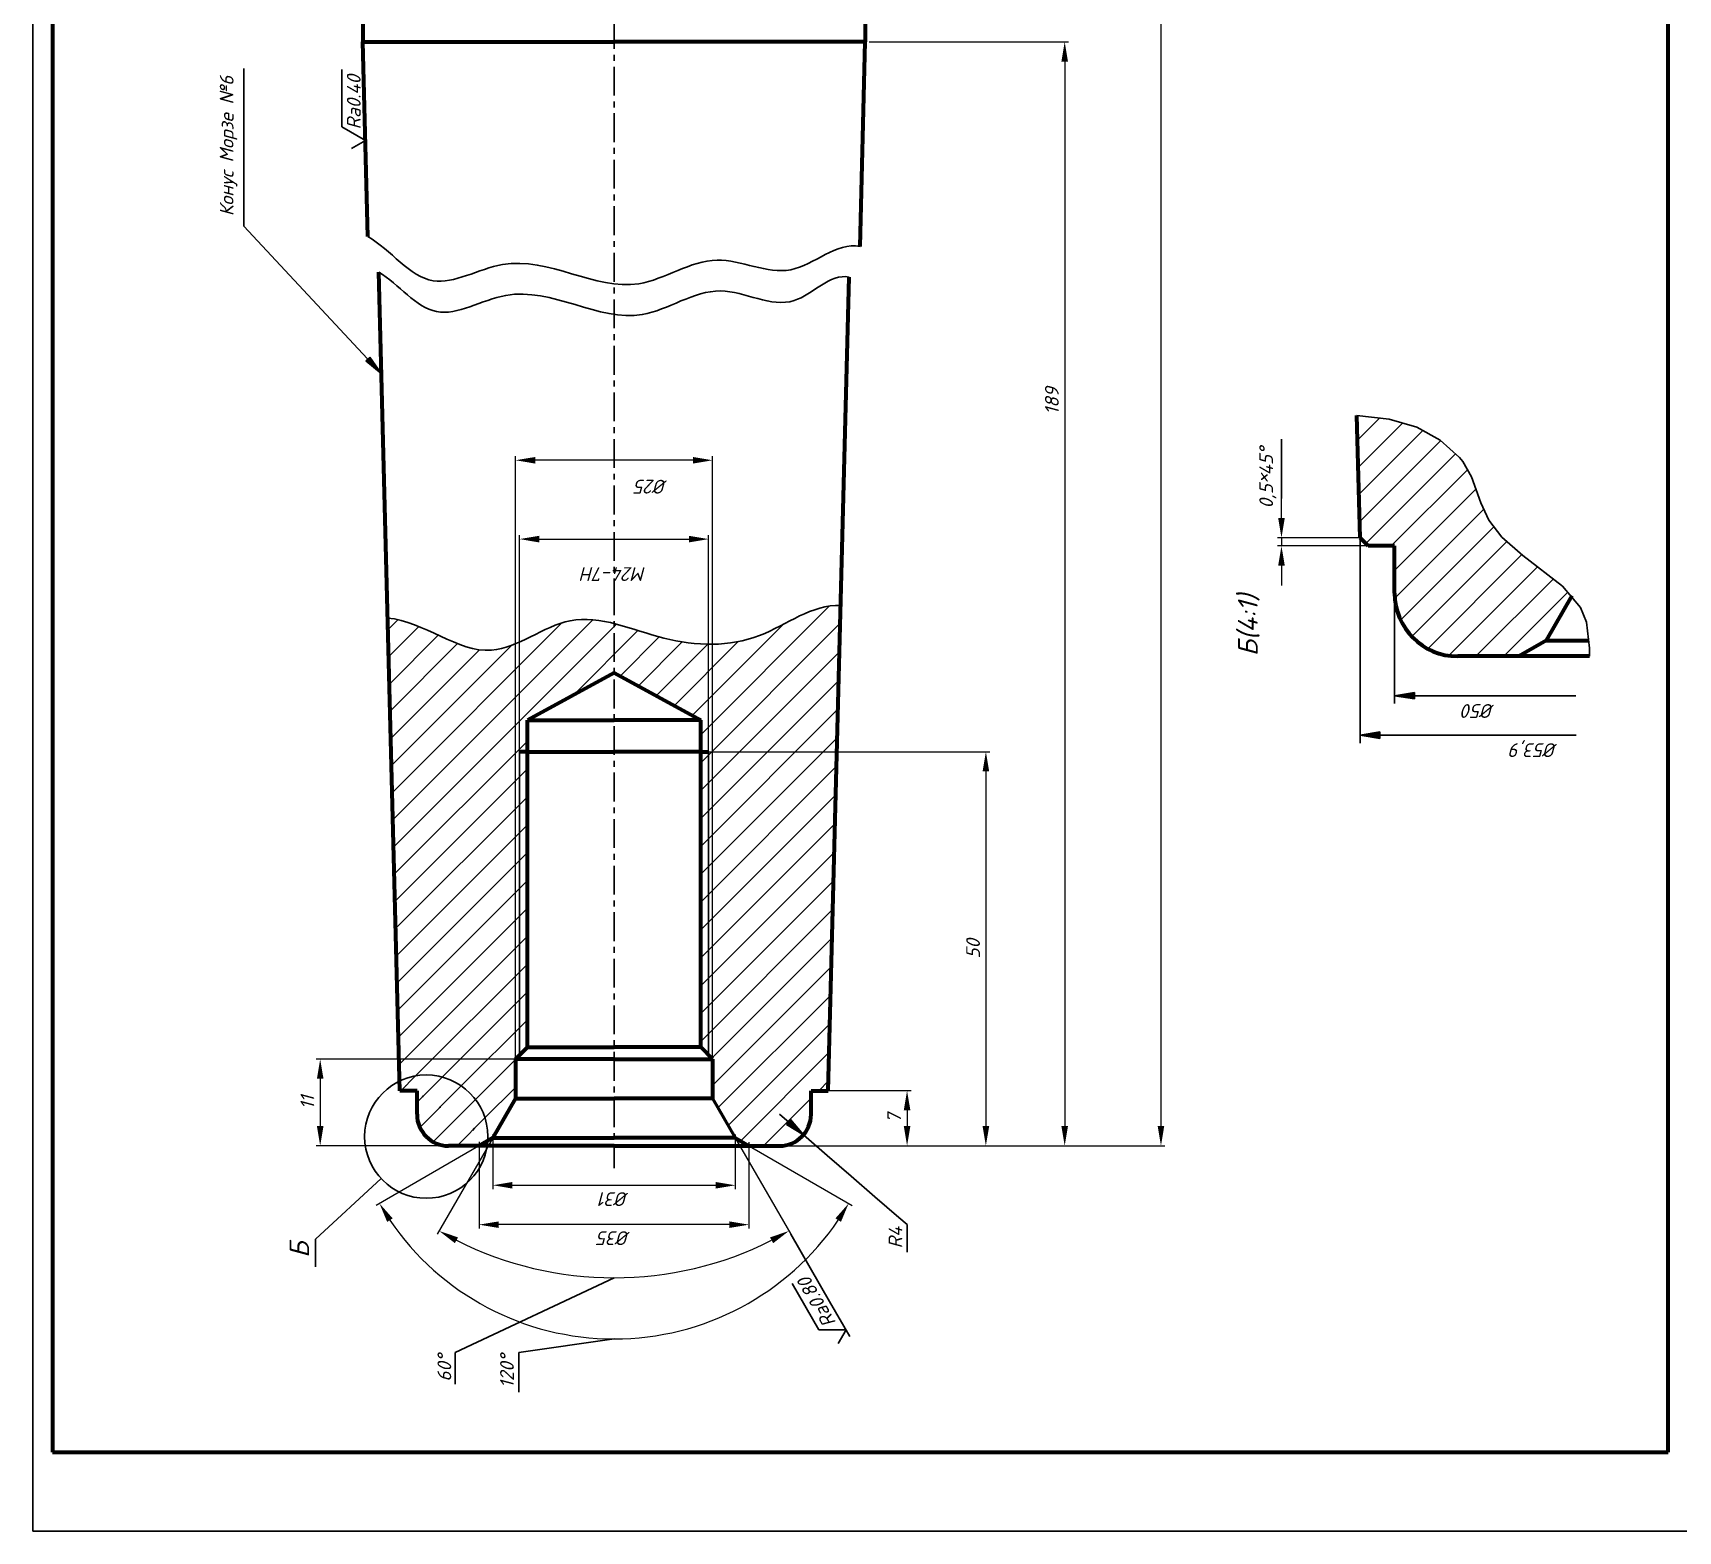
# Model space of a CAD drawing. Extents: x 3984 to 4893, y -1391 to 1983.
# Drawn here: x 4007 to 4424.5, y 1389.4 to 1769.6 of the extents above; entities that cross this region are included whole.
import ezdxf

# ---------------------------------------------------------------- set-up
doc = ezdxf.new("R2010")
doc.units = 0
doc.header["$MEASUREMENT"] = 0
for name, pattern in [('DASHDOTX2', [2, 1, -0.5, 0, -0.5]), ('K5LT_AXLED', [11.807581, 7.307581, -1.5, 1.5, -1.5]), ('K5LT_BASIC', [0]), ('K5LT_THIN', [0])]:
    doc.linetypes.add(name, pattern=pattern)
doc.layers.add('0 VIEW0', color=7, linetype='Continuous')
doc.layers.add('OSI', color=18, linetype='DASHDOTX2')
doc.styles.get("Standard").update_dxf_attribs({"font": 'isocpeui.ttf', "height": 3.5})
doc.dimstyles.new('AM_ISO', dxfattribs={"dimtxt": 3.5, "dimasz": 5, "dimexe": 1, "dimexo": 1, "dimgap": 1.5, "dimtad": 3, "dimtoh": 1, "dimdsep": 46, "dimtxsty": 'Standard', "dimcen": 0, "dimclrd": 256, "dimclre": 256, "dimclrt": 256, "dimadec": 0, "dimazin": 2, "dimtp": 0.1, "dimtm": 0.1, "dimtfac": 0.71, "dimtmove": 0, "dimatfit": 2, "dimfxl": 1, "dimlwd": -1, "dimlwe": -1, "dimarcsym": 1})
pattern_1 = [(45, (-171.0984, -408.555), (-3.535534, 3.535534), [])]

# ---------------------------------------------------------------- blocks, each defined once
blk = doc.blocks.new('*D277')
at = {"layer": '0 VIEW0', "transparency": 16777216}
for p, q in [((4323.87, 1646.45), (4323.87, 1651.45)), ((4343.77, 1641.45), (4322.87, 1641.45)), ((4323.87, 1641.45), (4323.87, 1639.39)), ((4351.6, 1639.39), (4322.87, 1639.39)), ((4323.87, 1634.39), (4323.87, 1629.39))]:
    blk.add_line(p, q, dxfattribs=at)
at = {"layer": '0 VIEW0', "lineweight": 30, "transparency": 16777216}
for points in [[(4323.04, 1646.45), (4324.71, 1646.45), (4323.87, 1641.45)], [(4323.04, 1634.39), (4324.71, 1634.39), (4323.87, 1639.39)]]:
    blk.add_solid(points, dxfattribs=at)
at = {"layer": 'Defpoints', "color": 0, "lineweight": 30, "transparency": 16777216}
for p in [(4344.77, 1641.45), (4323.87, 1639.39), (4352.6, 1639.39)]:
    blk.add_point(p, dxfattribs=at)
at = {"layer": '0 VIEW0', "lineweight": 30, "transparency": 16777216, "insert": (4320.4, 1656.69), "char_height": 3.5, "attachment_point": 5, "rotation": 90}
blk.add_mtext('0,5 45%%d', dxfattribs=at)
blk = doc.blocks.new('*D374')
at = {"layer": '0 VIEW0', "transparency": 16777216}
for p, q in [((4205.5, 1501.19), (4229.86, 1501.19)), ((4228.86, 1496.19), (4228.86, 1492.19)), ((4197.5, 1487.19), (4229.86, 1487.19))]:
    blk.add_line(p, q, dxfattribs=at)
at = {"layer": '0 VIEW0', "lineweight": 30, "transparency": 16777216}
for points in [[(4228.03, 1496.19), (4229.7, 1496.19), (4228.86, 1501.19)], [(4228.03, 1492.19), (4229.7, 1492.19), (4228.86, 1487.19)]]:
    blk.add_solid(points, dxfattribs=at)
at = {"layer": 'Defpoints', "color": 0, "lineweight": 30, "transparency": 16777216}
for p in [(4204.5, 1501.19), (4196.5, 1487.19), (4228.86, 1487.19)]:
    blk.add_point(p, dxfattribs=at)
at = {"layer": '0 VIEW0', "lineweight": 30, "transparency": 16777216, "insert": (4225.59, 1494.19), "char_height": 3.5, "attachment_point": 5, "rotation": 90}
blk.add_mtext('7 ', dxfattribs=at)
blk = doc.blocks.new('*D375')
at = {"layer": '0 VIEW0', "transparency": 16777216}
for p, q in [((4155.5, 1587.19), (4249.86, 1587.19)), ((4248.86, 1582.19), (4248.86, 1492.19)), ((4197.5, 1487.19), (4249.86, 1487.19))]:
    blk.add_line(p, q, dxfattribs=at)
at = {"layer": '0 VIEW0', "lineweight": 30, "transparency": 16777216}
for points in [[(4248.03, 1582.19), (4249.7, 1582.19), (4248.86, 1587.19)], [(4248.03, 1492.19), (4249.7, 1492.19), (4248.86, 1487.19)]]:
    blk.add_solid(points, dxfattribs=at)
at = {"layer": 'Defpoints', "color": 0, "lineweight": 30, "transparency": 16777216}
for p in [(4154.5, 1587.19), (4196.5, 1487.19), (4248.86, 1487.19)]:
    blk.add_point(p, dxfattribs=at)
at = {"layer": '0 VIEW0', "lineweight": 30, "transparency": 16777216, "insert": (4245.61, 1537.19), "char_height": 3.5, "attachment_point": 5, "rotation": 90}
blk.add_mtext('50 ', dxfattribs=at)
blk = doc.blocks.new('*D376')
at = {"layer": '0 VIEW0', "transparency": 16777216}
for p, q in [((4219.26, 1767.28), (4269.86, 1767.28)), ((4268.86, 1762.28), (4268.86, 1492.19)), ((4155.5, 1487.19), (4269.86, 1487.19))]:
    blk.add_line(p, q, dxfattribs=at)
at = {"layer": '0 VIEW0', "lineweight": 30, "transparency": 16777216}
for points in [[(4268.03, 1762.28), (4269.7, 1762.28), (4268.86, 1767.28)], [(4268.03, 1492.19), (4269.7, 1492.19), (4268.86, 1487.19)]]:
    blk.add_solid(points, dxfattribs=at)
at = {"layer": 'Defpoints', "color": 0, "lineweight": 30, "transparency": 16777216}
for p in [(4218.26, 1767.28), (4154.5, 1487.19), (4268.86, 1487.19)]:
    blk.add_point(p, dxfattribs=at)
at = {"layer": '0 VIEW0', "lineweight": 30, "transparency": 16777216, "insert": (4265.61, 1676.19), "char_height": 3.5, "attachment_point": 5, "rotation": 90}
blk.add_mtext('189 ', dxfattribs=at)
blk = doc.blocks.new('*D380')
at = {"layer": '0 VIEW0', "transparency": 16777216}
for p, q in [((4155.5, 1909.48), (4294.29, 1909.48)), ((4293.29, 1904.48), (4293.29, 1492.19)), ((4155.5, 1487.19), (4294.29, 1487.19))]:
    blk.add_line(p, q, dxfattribs=at)
at = {"layer": '0 VIEW0', "lineweight": 30, "transparency": 16777216}
for points in [[(4292.46, 1904.48), (4294.12, 1904.48), (4293.29, 1909.48)], [(4292.46, 1492.19), (4294.12, 1492.19), (4293.29, 1487.19)]]:
    blk.add_solid(points, dxfattribs=at)
at = {"layer": 'Defpoints', "color": 0, "lineweight": 30, "transparency": 16777216}
for p in [(4154.5, 1909.48), (4154.5, 1487.19), (4293.29, 1487.19)]:
    blk.add_point(p, dxfattribs=at)
at = {"layer": '0 VIEW0', "lineweight": 30, "transparency": 16777216, "insert": (4290.04, 1790.06), "char_height": 3.5, "attachment_point": 5, "rotation": 90}
blk.add_mtext('350 ', dxfattribs=at)
blk = doc.blocks.new('*D381')
at = {"layer": '0 VIEW0', "transparency": 16777216}
for p, q in [((4132.33, 1509.19), (4078.93, 1509.19)), ((4079.93, 1504.19), (4079.93, 1492.19)), ((4111.5, 1487.19), (4078.93, 1487.19))]:
    blk.add_line(p, q, dxfattribs=at)
at = {"layer": '0 VIEW0', "lineweight": 30, "transparency": 16777216}
for points in [[(4079.1, 1504.19), (4080.77, 1504.19), (4079.93, 1509.19)], [(4079.1, 1492.19), (4080.77, 1492.19), (4079.93, 1487.19)]]:
    blk.add_solid(points, dxfattribs=at)
at = {"layer": 'Defpoints', "color": 0, "lineweight": 30, "transparency": 16777216}
for p in [(4133.33, 1509.19), (4079.93, 1487.19), (4112.5, 1487.19)]:
    blk.add_point(p, dxfattribs=at)
at = {"layer": '0 VIEW0', "lineweight": 30, "transparency": 16777216, "insert": (4076.68, 1498.19), "char_height": 3.5, "attachment_point": 5, "rotation": 90}
blk.add_mtext('11 ', dxfattribs=at)
blk = doc.blocks.new('*D382')
at = {"layer": '0 VIEW0', "transparency": 16777216}
for p, q in [((4130.5, 1580.41), (4130.5, 1642.13)), ((4135.5, 1641.13), (4173.5, 1641.13)), ((4178.5, 1580.52), (4178.5, 1642.13))]:
    blk.add_line(p, q, dxfattribs=at)
at = {"layer": '0 VIEW0', "lineweight": 30, "transparency": 16777216}
for points in [[(4135.5, 1641.96), (4135.5, 1640.29), (4130.5, 1641.13)], [(4173.5, 1641.96), (4173.5, 1640.29), (4178.5, 1641.13)]]:
    blk.add_solid(points, dxfattribs=at)
at = {"layer": 'Defpoints', "color": 0, "lineweight": 30, "transparency": 16777216}
for p in [(4178.5, 1641.13), (4130.5, 1579.41), (4178.5, 1579.52)]:
    blk.add_point(p, dxfattribs=at)
at = {"layer": '0 VIEW0', "lineweight": 30, "transparency": 16777216, "insert": (4154.5, 1632.25), "char_height": 3.5, "attachment_point": 5, "rotation": 180}
blk.add_mtext('M24-7H', dxfattribs=at)
blk = doc.blocks.new('*D383')
at = {"layer": '0 VIEW0', "transparency": 16777216}
for p, q in [((4129.5, 1506.28), (4129.5, 1662.13)), ((4179.5, 1507.92), (4179.5, 1662.13)), ((4174.5, 1661.13), (4134.5, 1661.13))]:
    blk.add_line(p, q, dxfattribs=at)
at = {"layer": '0 VIEW0', "lineweight": 30, "transparency": 16777216}
for points in [[(4134.5, 1661.96), (4134.5, 1660.29), (4129.5, 1661.13)], [(4174.5, 1661.96), (4174.5, 1660.29), (4179.5, 1661.13)]]:
    blk.add_solid(points, dxfattribs=at)
at = {"layer": 'Defpoints', "color": 0, "lineweight": 30, "transparency": 16777216}
for p in [(4129.5, 1661.13), (4129.5, 1505.28), (4179.5, 1506.92)]:
    blk.add_point(p, dxfattribs=at)
at = {"layer": '0 VIEW0', "lineweight": 30, "transparency": 16777216, "insert": (4163.94, 1654.43), "char_height": 3.5, "attachment_point": 5, "rotation": 180}
blk.add_mtext('%%C25 ', dxfattribs=at)
blk = doc.blocks.new('*D384')
at = {"layer": '0 VIEW0', "transparency": 16777216}
for p, q in [((4123.73, 1490.14), (4123.73, 1476.19)), ((4185.28, 1490.04), (4185.28, 1476.19)), ((4128.73, 1477.19), (4180.28, 1477.19))]:
    blk.add_line(p, q, dxfattribs=at)
at = {"layer": '0 VIEW0', "lineweight": 30, "transparency": 16777216}
for points in [[(4128.73, 1478.02), (4128.73, 1476.35), (4123.73, 1477.19)], [(4180.28, 1478.02), (4180.28, 1476.35), (4185.28, 1477.19)]]:
    blk.add_solid(points, dxfattribs=at)
at = {"layer": 'Defpoints', "color": 0, "lineweight": 30, "transparency": 16777216}
for p in [(4123.73, 1491.14), (4185.28, 1491.04), (4185.28, 1477.19)]:
    blk.add_point(p, dxfattribs=at)
at = {"layer": '0 VIEW0', "lineweight": 30, "transparency": 16777216, "insert": (4154.5, 1473.68), "char_height": 3.5, "attachment_point": 5, "rotation": 180}
blk.add_mtext('%%c31 ', dxfattribs=at)
blk = doc.blocks.new('*D385')
at = {"layer": '0 VIEW0', "transparency": 16777216}
for p, q in [((4120.26, 1488.2), (4120.26, 1466.19)), ((4188.74, 1488.13), (4188.74, 1466.19)), ((4183.74, 1467.19), (4125.26, 1467.19))]:
    blk.add_line(p, q, dxfattribs=at)
at = {"layer": '0 VIEW0', "lineweight": 30, "transparency": 16777216}
for points in [[(4125.26, 1468.02), (4125.26, 1466.35), (4120.26, 1467.19)], [(4183.74, 1468.02), (4183.74, 1466.35), (4188.74, 1467.19)]]:
    blk.add_solid(points, dxfattribs=at)
at = {"layer": 'Defpoints', "color": 0, "lineweight": 30, "transparency": 16777216}
for p in [(4120.26, 1489.2), (4188.74, 1489.13), (4120.26, 1467.19)]:
    blk.add_point(p, dxfattribs=at)
at = {"layer": '0 VIEW0', "lineweight": 30, "transparency": 16777216, "insert": (4154.5, 1463.77), "char_height": 3.5, "attachment_point": 5, "rotation": 180}
blk.add_mtext('%%c35 ', dxfattribs=at)
blk = doc.blocks.new('*D392')
at = {"layer": '0 VIEW0', "transparency": 16777216}
for p, q in [((4126.11, 1493.32), (4109.61, 1464.74)), ((4182.89, 1493.32), (4199.39, 1464.74))]:
    blk.add_line(p, q, dxfattribs=at)
blk.add_arc((4154.5, 1542.49), 88.78, 243.2274, 296.7726, dxfattribs=at)
at = {"layer": '0 VIEW0', "lineweight": 30, "transparency": 16777216}
for points in [[(4114.12, 1462.49), (4114.91, 1463.96), (4110.11, 1465.6)], [(4194.09, 1463.96), (4194.89, 1462.49), (4198.89, 1465.6)]]:
    blk.add_solid(points, dxfattribs=at)
at = {"layer": 'Defpoints', "color": 0, "lineweight": 30, "transparency": 16777216}
for p in [(4154.5, 1542.49), (4154.5, 1542.49), (4126.61, 1494.19), (4182.39, 1494.19), (4169.92, 1455.06)]:
    blk.add_point(p, dxfattribs=at)
at = {"layer": '0 VIEW0', "lineweight": 30, "transparency": 16777216, "insert": (4111.44, 1430.83), "char_height": 3.5, "attachment_point": 5, "rotation": 90}
blk.add_mtext('60%%D', dxfattribs=at)
blk = doc.blocks.new('*D393')
at = {"linetype": 'Continuous', "transparency": 16777216}
for p, q in [((4121.13, 1487.69), (4094.1, 1472.08)), ((4187.87, 1487.69), (4214.9, 1472.08))]:
    blk.add_line(p, q, dxfattribs=at)
blk.add_arc((4154.5, 1506.95), 68.75, 214.1682, 325.8318, dxfattribs=at)
at = {"linetype": 'Continuous', "lineweight": 30, "transparency": 16777216}
for points in [[(4096.92, 1467.9), (4098.33, 1468.79), (4094.97, 1472.58)], [(4210.68, 1468.79), (4212.09, 1467.9), (4214.04, 1472.58)]]:
    blk.add_solid(points, dxfattribs=at)
at = {"layer": 'Defpoints', "color": 0, "linetype": 'Continuous', "lineweight": 30, "transparency": 16777216}
for p in [(4122, 1488.19), (4123.73, 1489.19), (4185.28, 1489.19), (4187.01, 1488.19), (4178.01, 1442.35)]:
    blk.add_point(p, dxfattribs=at)
at = {"linetype": 'Continuous', "lineweight": 30, "transparency": 16777216, "insert": (4127.33, 1430), "char_height": 3.5, "attachment_point": 5, "rotation": 90}
blk.add_mtext('120°', dxfattribs=at)

msp = doc.modelspace()

# ---------------------------------------------------------------- hatches: boundary and pattern name
at = {"linetype": 'Continuous', "lineweight": 30}
h = msp.add_hatch(color=18, dxfattribs=at)
h.set_gradient(color2=(0, 0, 0), one_color=1)
h.paths.add_polyline_path([(4092.508, 1687.288), (4092.027, 1686.838), (4095.441, 1683.185)])
h.paths.add_polyline_path([(4095.441, 1683.185), (4092.027, 1686.838), (4091.546, 1686.389)])
h = msp.add_hatch(dxfattribs=at)
h.set_pattern_fill('ANSI31', color=256, scale=40, style=0)
h.set_pattern_definition(pattern_1)
h.paths.add_polyline_path([(4385.125, 1636.969), (4379.807, 1641.607), (4376.487, 1645.9), (4374.494, 1650.299), (4372.073, 1656.893), (4369.873, 1660.78), (4369.046, 1661.79), (4364.173, 1666.242), (4358.224, 1669.505), (4351.179, 1671.59), (4343.018, 1672.514), (4343.82, 1641.447), (4345.873, 1639.394), (4352.596, 1639.394), (4352.596, 1627.394, 0.4142136), (4368.596, 1611.394), (4384.121, 1611.394), (4391.049, 1615.394), (4397.445, 1626.471), (4395.173, 1629.162)])
at = {"lineweight": 30}
h = msp.add_hatch(dxfattribs=at)
h.set_pattern_fill('ANSI31', color=256, scale=40, style=0)
h.set_pattern_definition(pattern_1)
edge = h.paths.add_edge_path()
edge.add_line((4154.502, 1607.185), (4154.502, 1619.712))
edge.add_spline(control_points=[(4154.502, 1619.712), (4153.766, 1619.897), (4153.032, 1620.066), (4152.3, 1620.211)], knot_values=[58.1689071, 58.1689071, 58.1689071, 58.1689071, 60.4165489, 60.4165489, 60.4165489, 60.4165489], degree=3, periodic=0)
edge.add_spline(control_points=[(4152.3, 1620.211), (4151.663, 1620.337), (4151.027, 1620.446), (4150.393, 1620.534)], knot_values=[56.2117469, 56.2117469, 56.2117469, 56.2117469, 58.1689071, 58.1689071, 58.1689071, 58.1689071], degree=3, periodic=0)
edge.add_spline(control_points=[(4150.393, 1620.534), (4149.812, 1620.614), (4149.232, 1620.676), (4148.654, 1620.718)], knot_values=[54.4176724, 54.4176724, 54.4176724, 54.4176724, 56.2117469, 56.2117469, 56.2117469, 56.2117469], degree=3, periodic=0)
edge.add_spline(control_points=[(4148.654, 1620.718), (4148.028, 1620.763), (4147.404, 1620.783), (4146.781, 1620.775)], knot_values=[52.4767595, 52.4767595, 52.4767595, 52.4767595, 54.4176724, 54.4176724, 54.4176724, 54.4176724], degree=3, periodic=0)
edge.add_spline(control_points=[(4146.781, 1620.775), (4146.35, 1620.77), (4145.92, 1620.751), (4145.491, 1620.717)], knot_values=[51.1332262, 51.1332262, 51.1332262, 51.1332262, 52.4767595, 52.4767595, 52.4767595, 52.4767595], degree=3, periodic=0)
edge.add_spline(control_points=[(4145.491, 1620.717), (4145.189, 1620.693), (4144.888, 1620.662), (4144.587, 1620.623)], knot_values=[50.1893081, 50.1893081, 50.1893081, 50.1893081, 51.1332262, 51.1332262, 51.1332262, 51.1332262], degree=3, periodic=0)
edge.add_spline(control_points=[(4144.587, 1620.623), (4144.167, 1620.569), (4143.126, 1620.397), (4142.09, 1620.125), (4141.473, 1619.934)], knot_values=[46.9178535, 46.9178535, 46.9178535, 46.9178535, 48.2358459, 50.1893081, 50.1893081, 50.1893081, 50.1893081], degree=3, periodic=0)
edge.add_spline(control_points=[(4141.473, 1619.934), (4139.696, 1619.384), (4137.932, 1618.598), (4136.175, 1617.749)], knot_values=[41.2945552, 41.2945552, 41.2945552, 41.2945552, 46.9178535, 46.9178535, 46.9178535, 46.9178535], degree=3, periodic=0)
edge.add_spline(control_points=[(4136.175, 1617.749), (4134.928, 1617.146), (4133.686, 1616.512), (4132.445, 1615.909)], knot_values=[37.3025741, 37.3025741, 37.3025741, 37.3025741, 41.2945552, 41.2945552, 41.2945552, 41.2945552], degree=3, periodic=0)
edge.add_spline(control_points=[(4132.445, 1615.909), (4131.932, 1615.659), (4131.419, 1615.414), (4130.906, 1615.179)], knot_values=[35.6503897, 35.6503897, 35.6503897, 35.6503897, 37.3025741, 37.3025741, 37.3025741, 37.3025741], degree=3, periodic=0)
edge.add_spline(control_points=[(4130.906, 1615.179), (4130.268, 1614.886), (4129.631, 1614.609), (4128.993, 1614.355)], knot_values=[33.5950066, 33.5950066, 33.5950066, 33.5950066, 35.6503897, 35.6503897, 35.6503897, 35.6503897], degree=3, periodic=0)
edge.add_spline(control_points=[(4128.993, 1614.355), (4128.468, 1614.145), (4127.943, 1613.951), (4127.417, 1613.778)], knot_values=[31.8999969, 31.8999969, 31.8999969, 31.8999969, 33.5950066, 33.5950066, 33.5950066, 33.5950066], degree=3, periodic=0)
edge.add_spline(control_points=[(4127.417, 1613.778), (4126.893, 1613.605), (4126.369, 1613.453), (4125.844, 1613.326)], knot_values=[30.208207, 30.208207, 30.208207, 30.208207, 31.8999969, 31.8999969, 31.8999969, 31.8999969], degree=3, periodic=0)
edge.add_spline(control_points=[(4125.844, 1613.326), (4125.497, 1613.241), (4125.149, 1613.168), (4124.801, 1613.107)], knot_values=[29.0858485, 29.0858485, 29.0858485, 29.0858485, 30.208207, 30.208207, 30.208207, 30.208207], degree=3, periodic=0)
edge.add_spline(control_points=[(4124.801, 1613.107), (4124.503, 1613.056), (4124.206, 1613.013), (4123.909, 1612.98)], knot_values=[28.1272763, 28.1272763, 28.1272763, 28.1272763, 29.0858485, 29.0858485, 29.0858485, 29.0858485], degree=3, periodic=0)
edge.add_spline(control_points=[(4123.909, 1612.98), (4123.751, 1612.963), (4123.467, 1612.936), (4123.183, 1612.92), (4123.056, 1612.914)], knot_values=[27.2109241, 27.2109241, 27.2109241, 27.2109241, 27.7185452, 28.1272763, 28.1272763, 28.1272763, 28.1272763], degree=3, periodic=0)
edge.add_spline(control_points=[(4123.056, 1612.914), (4122.767, 1612.901), (4122.479, 1612.898), (4122.19, 1612.904)], knot_values=[26.2810827, 26.2810827, 26.2810827, 26.2810827, 27.2109241, 27.2109241, 27.2109241, 27.2109241], degree=3, periodic=0)
edge.add_spline(control_points=[(4122.19, 1612.904), (4121.896, 1612.91), (4121.602, 1612.925), (4121.307, 1612.948)], knot_values=[25.3343516, 25.3343516, 25.3343516, 25.3343516, 26.2810827, 26.2810827, 26.2810827, 26.2810827], degree=3, periodic=0)
edge.add_spline(control_points=[(4121.307, 1612.948), (4121.019, 1612.972), (4120.731, 1613.003), (4120.442, 1613.042)], knot_values=[24.4074731, 24.4074731, 24.4074731, 24.4074731, 25.3343516, 25.3343516, 25.3343516, 25.3343516], degree=3, periodic=0)
edge.add_spline(control_points=[(4120.442, 1613.042), (4120.147, 1613.082), (4119.851, 1613.13), (4119.555, 1613.186)], knot_values=[23.4577909, 23.4577909, 23.4577909, 23.4577909, 24.4074731, 24.4074731, 24.4074731, 24.4074731], degree=3, periodic=0)
edge.add_spline(control_points=[(4119.555, 1613.186), (4119.22, 1613.249), (4118.885, 1613.321), (4118.549, 1613.402)], knot_values=[22.3815399, 22.3815399, 22.3815399, 22.3815399, 23.4577909, 23.4577909, 23.4577909, 23.4577909], degree=3, periodic=0)
edge.add_spline(control_points=[(4118.549, 1613.402), (4118.007, 1613.533), (4117.464, 1613.686), (4116.92, 1613.857)], knot_values=[20.643002, 20.643002, 20.643002, 20.643002, 22.3815399, 22.3815399, 22.3815399, 22.3815399], degree=3, periodic=0)
edge.add_spline(control_points=[(4116.92, 1613.857), (4116.369, 1614.031), (4115.817, 1614.224), (4115.264, 1614.432)], knot_values=[18.8801715, 18.8801715, 18.8801715, 18.8801715, 20.643002, 20.643002, 20.643002, 20.643002], degree=3, periodic=0)
edge.add_spline(control_points=[(4115.264, 1614.432), (4114.64, 1614.666), (4114.014, 1614.919), (4113.388, 1615.185)], knot_values=[16.8900769, 16.8900769, 16.8900769, 16.8900769, 18.8801715, 18.8801715, 18.8801715, 18.8801715], degree=3, periodic=0)
edge.add_spline(control_points=[(4113.388, 1615.185), (4112.825, 1615.423), (4112.262, 1615.672), (4111.697, 1615.927)], knot_values=[15.1041315, 15.1041315, 15.1041315, 15.1041315, 16.8900769, 16.8900769, 16.8900769, 16.8900769], degree=3, periodic=0)
edge.add_spline(control_points=[(4111.697, 1615.927), (4110.481, 1616.476), (4109.26, 1617.052), (4108.032, 1617.614)], knot_values=[11.2585839, 11.2585839, 11.2585839, 11.2585839, 15.1041315, 15.1041315, 15.1041315, 15.1041315], degree=3, periodic=0)
edge.add_spline(control_points=[(4108.032, 1617.614), (4106.235, 1618.436), (4104.424, 1619.226), (4102.594, 1619.848)], knot_values=[5.6307507, 5.6307507, 5.6307507, 5.6307507, 11.2585839, 11.2585839, 11.2585839, 11.2585839], degree=3, periodic=0)
edge.add_spline(control_points=[(4102.594, 1619.848), (4101.976, 1620.058), (4101.356, 1620.249), (4100.734, 1620.416)], knot_values=[3.730259, 3.730259, 3.730259, 3.730259, 5.6307507, 5.6307507, 5.6307507, 5.6307507], degree=3, periodic=0)
edge.add_spline(control_points=[(4100.734, 1620.416), (4100.137, 1620.577), (4099.537, 1620.715), (4098.936, 1620.826)], knot_values=[1.9050931, 1.9050931, 1.9050931, 1.9050931, 3.730259, 3.730259, 3.730259, 3.730259], degree=3, periodic=0)
edge.add_spline(control_points=[(4098.936, 1620.826), (4098.308, 1620.942), (4097.677, 1621.028), (4097.044, 1621.08)], knot_values=[0, 0, 0, 0, 1.9050931, 1.9050931, 1.9050931, 1.9050931], degree=3, periodic=0)
edge.add_line((4097.044, 1621.08), (4100.077, 1503.628))
edge.add_arc((4106.845, 1489.528), 15.64, 0, 115.64032, ccw=False)
edge.add_arc((4106.845, 1489.528), 15.64, -3.96962, 0, ccw=False)
edge.add_line((4122.447, 1488.446), (4123.728, 1489.185))
edge.add_line((4123.728, 1489.185), (4129.502, 1499.185))
edge.add_line((4129.502, 1499.185), (4129.502, 1509.185))
edge.add_line((4129.502, 1509.185), (4130.502, 1510.185))
edge.add_line((4130.502, 1510.185), (4130.502, 1587.185))
edge.add_line((4130.502, 1587.185), (4132.502, 1587.185))
edge.add_line((4132.502, 1587.185), (4132.502, 1595.185))
edge.add_line((4132.502, 1595.185), (4154.502, 1607.185))
h.paths.add_polyline_path([(4132.502, 1587.185), (4130.502, 1587.185), (4130.502, 1510.185), (4132.502, 1512.185)], flags=16)
h.paths.add_polyline_path([(4178.502, 1587.185), (4176.502, 1587.185), (4176.502, 1512.185), (4178.502, 1510.185)], flags=17)
edge = h.paths.add_edge_path()
edge.add_spline(control_points=[(4212.042, 1624.305), (4211.733, 1624.319), (4211.427, 1624.323), (4211.121, 1624.318)], knot_values=[118.4413663, 118.4413663, 118.4413663, 118.4413663, 119.3682074, 119.3682074, 119.3682074, 119.3682074], degree=3, periodic=0)
edge.add_spline(control_points=[(4211.121, 1624.318), (4210.82, 1624.312), (4210.52, 1624.298), (4210.221, 1624.275)], knot_values=[117.5259647, 117.5259647, 117.5259647, 117.5259647, 118.4413663, 118.4413663, 118.4413663, 118.4413663], degree=3, periodic=0)
edge.add_spline(control_points=[(4210.221, 1624.275), (4209.919, 1624.251), (4209.618, 1624.219), (4209.318, 1624.179)], knot_values=[116.597972, 116.597972, 116.597972, 116.597972, 117.5259647, 117.5259647, 117.5259647, 117.5259647], degree=3, periodic=0)
edge.add_spline(control_points=[(4209.318, 1624.179), (4209.008, 1624.137), (4208.699, 1624.087), (4208.392, 1624.029)], knot_values=[115.6379612, 115.6379612, 115.6379612, 115.6379612, 116.597972, 116.597972, 116.597972, 116.597972], degree=3, periodic=0)
edge.add_spline(control_points=[(4208.392, 1624.029), (4207.806, 1623.917), (4207.225, 1623.776), (4206.648, 1623.611)], knot_values=[113.8064389, 113.8064389, 113.8064389, 113.8064389, 115.6379612, 115.6379612, 115.6379612, 115.6379612], degree=3, periodic=0)
edge.add_spline(control_points=[(4206.648, 1623.611), (4206.049, 1623.439), (4205.455, 1623.242), (4204.864, 1623.023)], knot_values=[111.907701, 111.907701, 111.907701, 111.907701, 113.8064389, 113.8064389, 113.8064389, 113.8064389], degree=3, periodic=0)
edge.add_spline(control_points=[(4204.864, 1623.023), (4203.725, 1622.6), (4202.598, 1622.1), (4201.476, 1621.559)], knot_values=[108.2464122, 108.2464122, 108.2464122, 108.2464122, 111.907701, 111.907701, 111.907701, 111.907701], degree=3, periodic=0)
edge.add_spline(control_points=[(4201.476, 1621.559), (4200.367, 1621.024), (4199.264, 1620.451), (4198.158, 1619.874)], knot_values=[104.63029, 104.63029, 104.63029, 104.63029, 108.2464122, 108.2464122, 108.2464122, 108.2464122], degree=3, periodic=0)
edge.add_spline(control_points=[(4198.158, 1619.874), (4196.996, 1619.268), (4195.831, 1618.659), (4194.656, 1618.089)], knot_values=[100.8301688, 100.8301688, 100.8301688, 100.8301688, 104.63029, 104.63029, 104.63029, 104.63029], degree=3, periodic=0)
edge.add_spline(control_points=[(4194.656, 1618.089), (4193.596, 1617.576), (4192.484, 1617.074), (4191.355, 1616.641), (4191.31, 1616.624)], knot_values=[97.261334, 97.261334, 97.261334, 97.261334, 100.6876774, 100.8301688, 100.8301688, 100.8301688, 100.8301688], degree=3, periodic=0)
edge.add_spline(control_points=[(4191.31, 1616.624), (4190.68, 1616.383), (4190.046, 1616.165), (4189.406, 1615.966)], knot_values=[95.2704821, 95.2704821, 95.2704821, 95.2704821, 97.261334, 97.261334, 97.261334, 97.261334], degree=3, periodic=0)
edge.add_spline(control_points=[(4189.406, 1615.966), (4188.821, 1615.785), (4188.232, 1615.62), (4187.64, 1615.473)], knot_values=[93.4476909, 93.4476909, 93.4476909, 93.4476909, 95.2704821, 95.2704821, 95.2704821, 95.2704821], degree=3, periodic=0)
edge.add_spline(control_points=[(4187.64, 1615.473), (4187.028, 1615.32), (4186.412, 1615.185), (4185.794, 1615.068)], knot_values=[91.5631542, 91.5631542, 91.5631542, 91.5631542, 93.4476909, 93.4476909, 93.4476909, 93.4476909], degree=3, periodic=0)
edge.add_spline(control_points=[(4185.794, 1615.068), (4185.125, 1614.94), (4184.453, 1614.833), (4183.777, 1614.746)], knot_values=[89.5261592, 89.5261592, 89.5261592, 89.5261592, 91.5631542, 91.5631542, 91.5631542, 91.5631542], degree=3, periodic=0)
edge.add_spline(control_points=[(4183.777, 1614.746), (4182.609, 1614.594), (4181.432, 1614.5), (4180.249, 1614.46)], knot_values=[86.0022052, 86.0022052, 86.0022052, 86.0022052, 89.5261592, 89.5261592, 89.5261592, 89.5261592], degree=3, periodic=0)
edge.add_spline(control_points=[(4180.249, 1614.46), (4179.041, 1614.419), (4177.828, 1614.434), (4176.611, 1614.502)], knot_values=[82.4061893, 82.4061893, 82.4061893, 82.4061893, 86.0022052, 86.0022052, 86.0022052, 86.0022052], degree=3, periodic=0)
edge.add_spline(control_points=[(4176.611, 1614.502), (4175.318, 1614.573), (4174.022, 1614.703), (4172.727, 1614.886)], knot_values=[78.5876402, 78.5876402, 78.5876402, 78.5876402, 82.4061893, 82.4061893, 82.4061893, 82.4061893], degree=3, periodic=0)
edge.add_spline(control_points=[(4172.727, 1614.886), (4171.375, 1615.077), (4170.024, 1615.326), (4168.677, 1615.627)], knot_values=[74.6051297, 74.6051297, 74.6051297, 74.6051297, 78.5876402, 78.5876402, 78.5876402, 78.5876402], degree=3, periodic=0)
edge.add_spline(control_points=[(4168.677, 1615.627), (4168.161, 1615.742), (4165.765, 1616.315), (4163.387, 1617.046), (4161.532, 1617.628)], knot_values=[67.5124745, 67.5124745, 67.5124745, 67.5124745, 69.0364909, 74.6051297, 74.6051297, 74.6051297, 74.6051297], degree=3, periodic=0)
edge.add_spline(control_points=[(4161.532, 1617.628), (4159.169, 1618.371), (4156.825, 1619.127), (4154.502, 1619.712)], knot_values=[60.4165489, 60.4165489, 60.4165489, 60.4165489, 67.5124745, 67.5124745, 67.5124745, 67.5124745], degree=3, periodic=0)
edge.add_line((4154.502, 1619.712), (4154.502, 1607.185))
edge.add_line((4154.502, 1607.185), (4176.502, 1595.185))
edge.add_line((4176.502, 1595.185), (4176.502, 1587.185))
edge.add_line((4176.502, 1587.185), (4178.502, 1587.185))
edge.add_line((4178.502, 1587.185), (4178.502, 1510.185))
edge.add_line((4178.502, 1510.185), (4179.502, 1509.185))
edge.add_line((4179.502, 1509.185), (4179.502, 1499.185))
edge.add_line((4179.502, 1499.185), (4185.275, 1489.185))
edge.add_line((4185.275, 1489.185), (4188.739, 1487.185))
edge.add_line((4188.739, 1487.185), (4196.502, 1487.185))
edge.add_arc((4196.502, 1495.185), 8, 270, 319.18764)
edge.add_line((4202.556, 1489.957), (4198.228, 1492.594))
edge.add_line((4198.228, 1492.594), (4199.317, 1493.855))
edge.add_line((4199.317, 1493.855), (4202.556, 1489.957))
edge.add_arc((4196.502, 1495.185), 8, 319.18764, 360)
edge.add_line((4204.502, 1495.185), (4204.502, 1501.185))
edge.add_line((4204.502, 1501.185), (4208.863, 1501.185))
edge.add_line((4208.863, 1501.185), (4212.042, 1624.305))
at = {"linetype": 'Continuous', "lineweight": 30}
h = msp.add_hatch(color=18, dxfattribs=at)
h.set_gradient(color2=(0, 0, 0), one_color=1)
h.paths.add_polyline_path([(4352.596, 1601.394), (4357.596, 1601.394), (4357.596, 1602.227)])
h.paths.add_polyline_path([(4352.596, 1601.394), (4357.596, 1600.56), (4357.596, 1601.394)])
h = msp.add_hatch(color=18, dxfattribs=at)
h.set_gradient(color2=(0, 0, 0), one_color=1)
h.paths.add_polyline_path([(4348.82, 1591.394), (4348.82, 1592.227), (4343.82, 1591.394)])
h.paths.add_polyline_path([(4348.82, 1591.394), (4343.82, 1591.394), (4348.82, 1590.56)])
at = {"lineweight": 30}
h = msp.add_hatch(dxfattribs=at)
h.set_pattern_fill('ANSI31', color=256, scale=40, style=0)
h.set_pattern_definition(pattern_1)
h.paths.add_polyline_path([(4100.077, 1503.628), (4100.14, 1501.185), (4104.502, 1501.185), (4104.502, 1495.185, 0.4142136), (4112.502, 1487.185), (4120.264, 1487.185), (4122.447, 1488.446, 0.0173225), (4122.485, 1489.528, 0.5522592)])
h = msp.add_hatch(color=18, dxfattribs=at)
h.set_gradient(color2=(0, 0, 0))
h.paths.add_polyline_path([(4202.556, 1489.957), (4198.772, 1493.224), (4198.228, 1492.594)])
h.paths.add_polyline_path([(4202.556, 1489.957), (4199.317, 1493.855), (4198.772, 1493.224)])

# ---------------------------------------------------------------- linework, layer by layer
at = {"linetype": 'Continuous', "lineweight": 70}
msp.add_line((4012.025, 1978.446), (4012.025, 1409.446), dxfattribs=at)
at = {"lineweight": 70}
for p, q in [((4422.025, 1409.446), (4422.025, 1978.446)), ((4012.025, 1409.446), (4422.025, 1409.446))]:
    msp.add_line(p, q, dxfattribs=at)
at = {"lineweight": 30}
for p, q in [((4060.541, 1720.529), (4060.541, 1760.529)), ((4196.502, 1495.185), (4202.556, 1489.957)), ((4198.228, 1492.594), (4199.317, 1493.855)), ((4202.556, 1489.957), (4198.228, 1492.594)), ((4199.317, 1493.855), (4202.556, 1489.957)), ((4202.556, 1489.957), (4208.611, 1484.728)), ((4208.611, 1484.728), (4214.666, 1479.499)), ((4214.666, 1479.499), (4220.721, 1474.271)), ((4220.721, 1474.271), (4226.776, 1469.042)), ((4226.776, 1469.042), (4228.863, 1467.239)), ((4228.863, 1467.239), (4228.863, 1460.239)), ((4078.724, 1463.499), (4078.724, 1456.499)), ((4199.389, 1464.739), (4209.215, 1447.72)), ((4114.158, 1434.722), (4154.502, 1453.711)), ((4209.215, 1447.72), (4214.377, 1438.78)), ((4130.322, 1434.722), (4154.502, 1438.207)), ((4114.158, 1426.722), (4114.158, 1434.722)), ((4130.322, 1434.722), (4130.322, 1424.722))]:
    msp.add_line(p, q, dxfattribs=at)
at = {"linetype": 'Continuous', "lineweight": 30}
for p, q in [((4095.441, 1683.185), (4060.541, 1720.529)), ((4091.546, 1686.389), (4092.508, 1687.288)), ((4092.508, 1687.288), (4095.441, 1683.185)), ((4095.441, 1683.185), (4091.546, 1686.389)), ((4323.873, 1651.447), (4323.873, 1666.447)), ((4343.82, 1641.447), (4343.82, 1589.394)), ((4352.596, 1630.669), (4352.596, 1599.394)), ((4352.596, 1601.394), (4357.596, 1602.227)), ((4352.596, 1601.394), (4398.607, 1601.394)), ((4357.596, 1600.56), (4352.596, 1601.394)), ((4357.596, 1602.227), (4357.596, 1600.56)), ((4343.82, 1591.394), (4348.82, 1592.227)), ((4343.82, 1591.394), (4398.688, 1591.394)), ((4348.82, 1590.56), (4343.82, 1591.394)), ((4348.82, 1592.227), (4348.82, 1590.56)), ((4078.724, 1463.499), (4095.367, 1478.904))]:
    msp.add_line(p, q, dxfattribs=at)
msp.add_lwpolyline([(4007.025, 1389.446), (4847.025, 1389.446), (4847.025, 1983.446), (4007.025, 1983.446)], close=True, dxfattribs=at)
msp.add_circle((4106.845, 1489.528), 15.64, dxfattribs=at)
at = {"lineweight": 30}
for points, start_tangent, end_tangent in [([(4092.017, 1717.897), (4108.58, 1706.671), (4126.174, 1710.787), (4160.801, 1705.923), (4180.641, 1711.91), (4199.358, 1709.478), (4216.921, 1715.345)], (0.8663159, -0.4994965), (0.9797226, -0.2003589)), ([(4094.779, 1708.828), (4109.437, 1698.839), (4127.031, 1702.955), (4161.658, 1698.091), (4181.498, 1704.078), (4200.215, 1701.646), (4214.193, 1707.606)], (0.8663159, -0.4994965), (0.9797226, -0.2003589)), ([(4097.044, 1621.08), (4123.436, 1612.937), (4143.329, 1620.414), (4167.132, 1615.996), (4191.445, 1616.675), (4212.042, 1624.305)], (0.9966547, -0.0817275), (0.9989745, -0.0452762))]:
    msp.add_spline(points, degree=3, dxfattribs=dict(at, start_tangent=start_tangent, end_tangent=end_tangent))
at = {"layer": '0 VIEW0', "linetype": 'K5LT_AXLED', "lineweight": 30}
for p, q in [((4154.502, 1914.479), (4154.502, 1629.103)), ((4154.502, 1629.103), (4154.502, 1481.549))]:
    msp.add_line(p, q, dxfattribs=at)
at = {"layer": '0 VIEW0', "lineweight": 70}
for p, q in [((4090.742, 1785.559), (4090.742, 1767.281)), ((4218.262, 1782.939), (4218.262, 1767.281)), ((4090.742, 1767.281), (4154.502, 1767.281)), ((4092.017, 1717.897), (4090.742, 1767.281)), ((4218.262, 1767.281), (4154.502, 1767.281)), ((4216.921, 1715.345), (4218.262, 1767.281)), ((4100.14, 1501.185), (4094.779, 1708.828)), ((4208.863, 1501.185), (4214.193, 1707.606)), ((4154.502, 1607.185), (4132.502, 1595.185)), ((4154.502, 1607.185), (4176.502, 1595.185)), ((4132.502, 1595.185), (4154.502, 1595.185)), ((4132.502, 1512.185), (4132.502, 1595.185)), ((4176.502, 1595.185), (4154.502, 1595.185)), ((4176.502, 1512.185), (4176.502, 1595.185)), ((4132.502, 1587.185), (4130.502, 1587.185)), ((4132.502, 1587.185), (4154.502, 1587.185)), ((4176.502, 1587.185), (4154.502, 1587.185)), ((4176.502, 1587.185), (4178.502, 1587.185)), ((4129.502, 1509.185), (4132.502, 1512.185)), ((4132.502, 1512.185), (4154.502, 1512.185)), ((4176.502, 1512.185), (4154.502, 1512.185)), ((4179.502, 1509.185), (4176.502, 1512.185)), ((4154.502, 1509.185), (4129.502, 1509.185)), ((4129.502, 1509.185), (4129.502, 1499.185)), ((4154.502, 1509.185), (4179.502, 1509.185)), ((4179.502, 1509.185), (4179.502, 1499.185)), ((4104.502, 1501.185), (4100.14, 1501.185)), ((4104.502, 1495.185), (4104.502, 1501.185)), ((4129.502, 1499.185), (4123.728, 1489.185)), ((4129.502, 1499.185), (4154.502, 1499.185)), ((4179.502, 1499.185), (4154.502, 1499.185)), ((4204.502, 1495.185), (4204.502, 1501.185)), ((4204.502, 1501.185), (4208.863, 1501.185)), ((4154.502, 1487.185), (4112.502, 1487.185)), ((4123.728, 1489.185), (4120.264, 1487.185)), ((4123.728, 1489.185), (4154.502, 1489.185)), ((4154.502, 1487.185), (4132.502, 1487.185)), ((4185.275, 1489.185), (4154.502, 1489.185)), ((4185.275, 1489.185), (4188.739, 1487.185))]:
    msp.add_line(p, q, dxfattribs=at)
at = {"layer": '0 VIEW0', "linetype": 'K5LT_BASIC', "lineweight": 70}
for p, q in [((4343.82, 1641.447), (4343.018, 1672.514)), ((4345.873, 1639.394), (4343.82, 1641.447)), ((4352.596, 1639.394), (4345.873, 1639.394)), ((4352.596, 1627.394), (4352.596, 1639.394)), ((4397.589, 1626.721), (4391.049, 1615.394)), ((4391.049, 1615.394), (4384.121, 1611.394)), ((4391.049, 1615.394), (4401.962, 1615.394)), ((4402.066, 1611.394), (4368.596, 1611.394)), ((4154.502, 1487.185), (4196.502, 1487.185))]:
    msp.add_line(p, q, dxfattribs=at)
at = {"layer": '0 VIEW0', "linetype": 'K5LT_THIN', "lineweight": 30}
for p, q in [((4130.502, 1587.185), (4130.502, 1510.185)), ((4178.502, 1587.185), (4178.502, 1510.185))]:
    msp.add_line(p, q, dxfattribs=at)
at = {"layer": '0 VIEW0', "linetype": 'K5LT_BASIC', "lineweight": 60}
for p, q in [((4179.502, 1499.185), (4185.275, 1489.185)), ((4154.502, 1487.185), (4176.502, 1487.185))]:
    msp.add_line(p, q, dxfattribs=at)
at = {"layer": '0 VIEW0', "linetype": 'K5LT_BASIC', "lineweight": 30}
msp.add_lwpolyline([(4343.018, 1672.514), (4351.179, 1671.59), (4358.224, 1669.505), (4364.173, 1666.242), (4369.046, 1661.79), (4369.873, 1660.78), (4372.073, 1656.893), (4374.494, 1650.299), (4376.487, 1645.9), (4379.807, 1641.607), (4385.125, 1636.969), (4395.173, 1629.162), (4399.753, 1623.736), (4401.24, 1620.052), (4402.065, 1613.428), (4402.066, 1611.394)], dxfattribs=at)
at = {"layer": '0 VIEW0', "linetype": 'K5LT_BASIC', "lineweight": 70}
msp.add_arc((4368.596, 1627.394), 16, 180, 270, dxfattribs=at)
at = {"layer": '0 VIEW0', "lineweight": 70}
for centre, start, end in [((4112.502, 1495.185), 180, 270), ((4196.502, 1495.185), 270, 0)]:
    msp.add_arc(centre, 8, start, end, dxfattribs=at)
at = {"layer": 'OSI', "linetype": 'ByBlock', "lineweight": 30}
for p, q in [((4007.025, 1983.446), (4007.025, 1389.446)), ((4085.388, 1745.72), (4085.388, 1760.256)), ((4206.449, 1440.511), (4199.681, 1452.233))]:
    msp.add_line(p, q, dxfattribs=at)
at = {"layer": 'OSI', "color": 0, "linetype": 'ByBlock', "lineweight": 30}
for p, q in [((4091.388, 1742.256), (4085.388, 1745.72)), ((4087.888, 1740.235), (4091.388, 1742.256)), ((4213.377, 1440.511), (4206.449, 1440.511)), ((4211.357, 1437.011), (4213.377, 1440.511))]:
    msp.add_line(p, q, dxfattribs=at)

# ---------------------------------------------------------------- texts
at = {"linetype": 'Continuous', "lineweight": 30, "attachment_point": 1}
for s, insert, char_height, width, rotation in [('Конус Морзе №6', (4054.445, 1723.054), 3.5, 39.40518, 90), ('Б(4:1)', (4312.835, 1611.403), 5, 23.37218, 90), ('%%C50', (4377.831, 1595.771), 3.5, 5.1867, 180), ('%%C53,9', (4393.834, 1585.838), 3.5, 10.50991, 180), ('Б', (4072.126, 1458.746), 5, 6.64242, 90)]:
    msp.add_mtext(s, dxfattribs=dict(at, insert=insert, char_height=char_height, width=width, rotation=rotation))
at = {"lineweight": 30, "insert": (4224.151, 1461.149), "char_height": 3.5, "width": 2.59139, "attachment_point": 1, "rotation": 90}
msp.add_mtext('R4', dxfattribs=at)
at = {"layer": 'OSI', "color": 0, "linetype": 'ByBlock', "lineweight": 30, "char_height": 3.5, "width": 4.06839, "attachment_point": 1}
for s, insert, rotation in [('Ra0.40', (4086.701, 1745.07), 90), ('Ra0.80', (4207.912, 1440.604), 120)]:
    msp.add_mtext(s, dxfattribs=dict(at, insert=insert, rotation=rotation))
at = {"layer": 'OSI', "linetype": 'ByBlock', "lineweight": 70, "insert": (4317.406, 1655.275), "char_height": 3.5, "width": 2.28574, "attachment_point": 1, "rotation": 90}
msp.add_mtext('×', dxfattribs=at)

# ---------------------------------------------------------------- dimensions: what is measured, and where the dimension line sits
at = {"linetype": 'Continuous', "lineweight": 30}
dim = msp.add_angular_dim_2l(base=(4178.014, 1442.353), line1=((4185.275, 1489.185), (4187.007, 1488.185)), line2=((4123.728, 1489.185), (4121.996, 1488.185)), dimstyle='AM_ISO', override={"dimtmove": 2}, dxfattribs=at)
dim.commit()
dim.dimension.update_dxf_attribs({"geometry": '*D393', "text_midpoint": (4127.33, 1429.999), "dimtype": 162, "text_rotation": 90})
at = {"layer": '0 VIEW0', "lineweight": 30}
for base, p1, p2, text, picture, middle in [((4293.289, 1487.185), (4154.502, 1909.479), (4154.502, 1487.185), '350 ', '*D380', (4293.289, 1790.058)), ((4268.863, 1487.185), (4218.262, 1767.281), (4154.502, 1487.185), '189 ', '*D376', (4268.863, 1676.185)), ((4248.863, 1487.185), (4154.502, 1587.185), (4196.502, 1487.185), '50 ', '*D375', (4248.863, 1537.185)), ((4079.934, 1487.185), (4133.331, 1509.185), (4112.502, 1487.185), '11 ', '*D381', (4079.934, 1498.185)), ((4228.863, 1487.185), (4204.502, 1501.185), (4196.502, 1487.185), '7 ', '*D374', (4228.863, 1494.185))]:
    dim = msp.add_linear_dim(base=base, p1=p1, p2=p2, angle=90, text=text, dimstyle='AM_ISO', dxfattribs=at)
    dim.commit()
    dim.dimension.update_dxf_attribs({"geometry": picture, "text_midpoint": middle, "dimtype": 160})
for base, p1, p2, text, picture, middle in [((4129.502, 1661.126), (4179.502, 1506.921), (4129.502, 1505.284), '%%C25 ', '*D383', (4163.938, 1654.434)), ((4178.502, 1641.126), (4130.502, 1579.412), (4178.502, 1579.519), 'M24-7H', '*D382', (4154.502, 1632.252)), ((4185.275, 1477.185), (4123.728, 1491.143), (4185.275, 1491.042), '%%c31 ', '*D384', (4154.502, 1473.676)), ((4120.264, 1467.185), (4188.739, 1489.128), (4120.264, 1489.201), '%%c35 ', '*D385', (4154.502, 1463.766))]:
    dim = msp.add_linear_dim(base=base, p1=p1, p2=p2, text=text, dimstyle='AM_ISO', override={"dimtmove": 2}, dxfattribs=at)
    dim.commit()
    dim.dimension.update_dxf_attribs({"geometry": picture, "text_midpoint": middle, "dimtype": 160, "text_rotation": 180})
dim = msp.add_linear_dim(base=(4323.873, 1639.394), p1=(4344.77, 1641.447), p2=(4352.596, 1639.394), angle=90, text='0,5 45%%d', dimstyle='AM_ISO', override={"dimtmove": 2}, dxfattribs=at)
dim.commit()
dim.dimension.update_dxf_attribs({"geometry": '*D277', "text_midpoint": (4320.399, 1656.689), "dimtype": 160, "text_rotation": 90})
dim = msp.add_angular_dim_2l(base=(4169.917, 1455.06), line1=((4154.502, 1542.486), (4182.388, 1494.185)), line2=((4154.502, 1542.486), (4126.615, 1494.185)), text='60%%D', dimstyle='AM_ISO', override={"dimtmove": 2}, dxfattribs=at)
dim.commit()
dim.dimension.update_dxf_attribs({"geometry": '*D392', "text_midpoint": (4111.445, 1430.828), "dimtype": 162, "text_rotation": 90})

doc.saveas('drawing.dxf')
